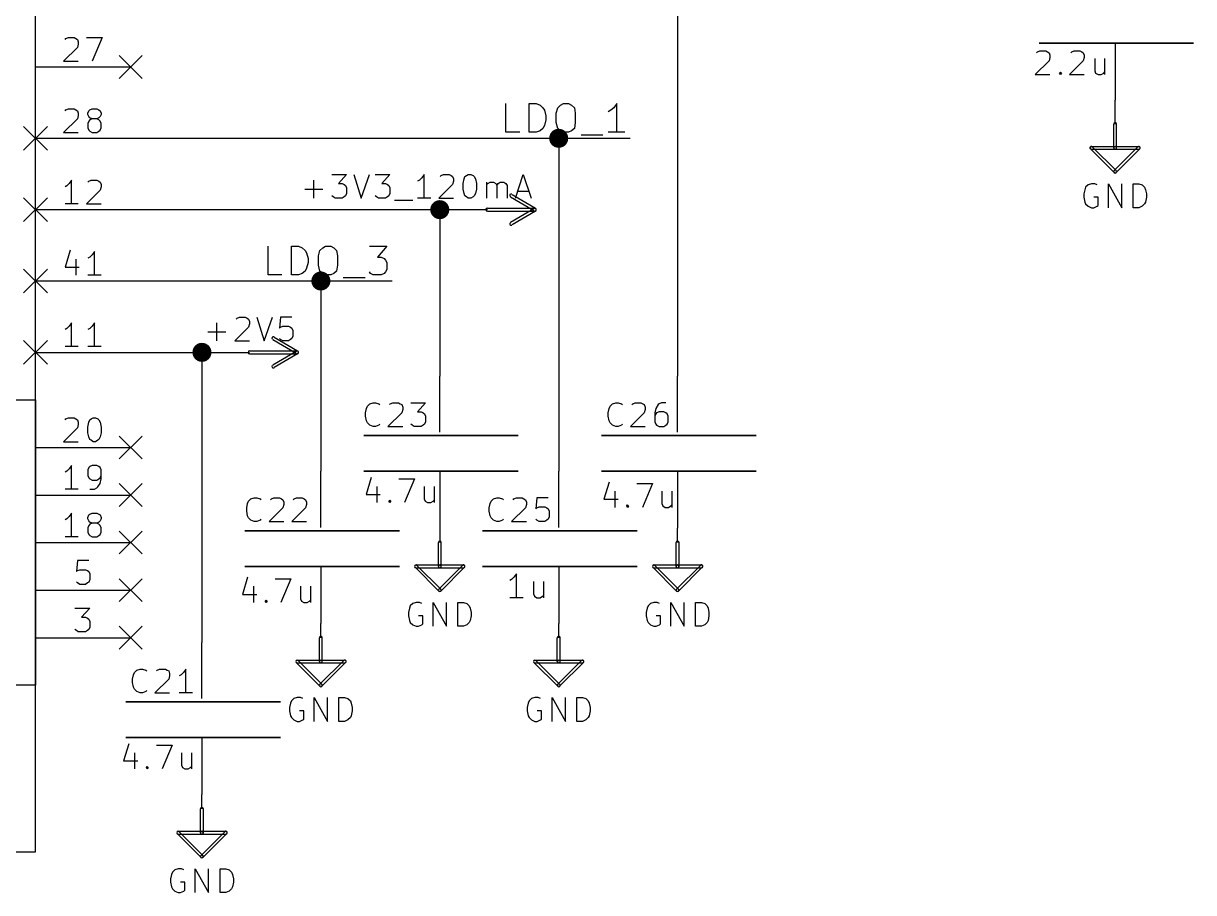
# Model space of a CAD drawing. Extents: x 12 to 829, y -582 to -12.
# Drawn here: x 191.6 to 254.1, y -535.1 to -488.7 of the extents above; entities that cross this region are included whole.
import ezdxf

# ---------------------------------------------------------------- set-up
doc = ezdxf.new("R2010")
doc.units = 0
doc.header["$MEASUREMENT"] = 0
doc.layers.add('BLACK', color=7, linetype='CONTINUOUS')

msp = doc.modelspace()

# ---------------------------------------------------------------- linework, layer by layer
at = {"layer": 'Black'}
for p, q in [((192.278, -532.892), (192.278, -410.972)), ((192.278, -508.762), (192.278, -478.282)), ((226.568, -487.172), (226.568, -507.492)), ((194.513, -489.941), (193.777, -490.677)), ((193.853, -489.509), (193.904, -489.458)), ((193.904, -489.458), (194.031, -489.407)), ((194.031, -489.407), (194.335, -489.407)), ((194.335, -489.407), (194.437, -489.458)), ((194.437, -489.458), (194.513, -489.509)), ((194.513, -489.509), (194.564, -489.636)), ((194.564, -489.763), (194.513, -489.941)), ((194.564, -489.636), (194.564, -489.763)), ((194.996, -489.407), (195.834, -489.407)), ((195.834, -489.407), (195.301, -490.677)), ((254.127, -489.712), (245.872, -489.712)), ((245.872, -489.712), (254.127, -489.712)), ((249.936, -489.763), (249.936, -492.76)), ((196.748, -490.372), (197.968, -491.592)), ((197.968, -490.372), (196.748, -491.592)), ((245.745, -490.22), (245.796, -490.169)), ((245.796, -490.169), (245.923, -490.118)), ((245.923, -490.118), (246.228, -490.118)), ((246.228, -490.118), (246.329, -490.169)), ((246.329, -490.169), (246.405, -490.22)), ((246.405, -490.22), (246.456, -490.347)), ((246.456, -490.474), (246.405, -490.652)), ((246.456, -490.347), (246.456, -490.474)), ((247.574, -490.22), (247.625, -490.169)), ((247.625, -490.169), (247.752, -490.118)), ((247.752, -490.118), (248.056, -490.118)), ((248.056, -490.118), (248.158, -490.169)), ((248.158, -490.169), (248.234, -490.22)), ((248.234, -490.22), (248.285, -490.347)), ((248.285, -490.474), (248.234, -490.652)), ((248.285, -490.347), (248.285, -490.474)), ((248.844, -490.525), (248.844, -491.185)), ((249.377, -490.525), (249.377, -491.388)), ((192.278, -490.982), (197.358, -490.982)), ((193.777, -490.677), (194.564, -490.677)), ((246.405, -490.652), (245.669, -491.388)), ((248.234, -490.652), (247.498, -491.388)), ((248.844, -491.185), (248.895, -491.312)), ((245.669, -491.388), (246.456, -491.388)), ((246.964, -491.312), (247.015, -491.261)), ((247.015, -491.388), (246.964, -491.312)), ((247.015, -491.261), (247.066, -491.312)), ((247.015, -491.261), (247.015, -491.388)), ((247.066, -491.312), (247.015, -491.388)), ((247.498, -491.388), (248.285, -491.388)), ((248.895, -491.312), (249.022, -491.388)), ((249.022, -491.388), (249.199, -491.388)), ((249.199, -491.388), (249.326, -491.312)), ((249.326, -491.312), (249.377, -491.261)), ((217.399, -494.462), (217.399, -492.938)), ((218.643, -494.462), (218.643, -492.938)), ((218.643, -492.938), (219.024, -492.938)), ((219.024, -492.938), (219.227, -493.014)), ((219.227, -493.014), (219.38, -493.166)), ((220.167, -493.166), (220.32, -493.014)), ((220.32, -493.014), (220.472, -492.938)), ((220.472, -492.938), (220.751, -492.938)), ((220.751, -492.938), (220.904, -493.014)), ((220.904, -493.014), (221.056, -493.166)), ((223.317, -492.938), (223.164, -493.166)), ((223.317, -494.462), (223.317, -492.938)), ((249.936, -494.03), (249.936, -492.76)), ((193.853, -493.319), (193.904, -493.268)), ((193.904, -493.268), (194.031, -493.217)), ((194.031, -493.217), (194.335, -493.217)), ((194.335, -493.217), (194.437, -493.268)), ((194.437, -493.268), (194.513, -493.319)), ((194.513, -493.319), (194.564, -493.446)), ((194.564, -493.573), (194.513, -493.751)), ((194.564, -493.446), (194.564, -493.573)), ((195.072, -493.446), (195.123, -493.319)), ((195.072, -493.522), (195.072, -493.446)), ((195.123, -493.624), (195.072, -493.522)), ((195.123, -493.319), (195.174, -493.268)), ((195.174, -493.7), (195.123, -493.624)), ((195.174, -493.268), (195.301, -493.217)), ((195.301, -493.751), (195.174, -493.7)), ((195.301, -493.217), (195.555, -493.217)), ((195.555, -493.217), (195.656, -493.268)), ((195.656, -493.7), (195.555, -493.751)), ((195.656, -493.268), (195.732, -493.319)), ((195.732, -493.624), (195.656, -493.7)), ((195.732, -493.319), (195.783, -493.446)), ((195.783, -493.522), (195.732, -493.624)), ((195.783, -493.446), (195.783, -493.522)), ((219.38, -493.166), (219.456, -493.293)), ((219.456, -493.293), (219.532, -493.598)), ((219.532, -493.598), (219.532, -493.801)), ((220.091, -493.446), (220.167, -493.166)), ((220.091, -493.954), (220.091, -493.446)), ((221.056, -493.166), (221.107, -493.446)), ((221.107, -493.446), (221.107, -493.954)), ((223.012, -493.293), (222.86, -493.37)), ((223.164, -493.166), (223.012, -493.293)), ((191.643, -495.427), (192.913, -494.157)), ((191.643, -494.157), (192.913, -495.427)), ((194.513, -493.751), (193.777, -494.487)), ((195.123, -493.878), (195.072, -494.005)), ((195.072, -494.005), (195.072, -494.233)), ((195.072, -494.233), (195.123, -494.36)), ((195.174, -493.801), (195.123, -493.878)), ((195.301, -493.751), (195.174, -493.801)), ((195.555, -493.751), (195.301, -493.751)), ((195.656, -493.801), (195.555, -493.751)), ((195.732, -493.878), (195.656, -493.801)), ((195.783, -494.005), (195.732, -493.878)), ((195.732, -494.36), (195.783, -494.233)), ((195.783, -494.233), (195.783, -494.005)), ((219.38, -494.259), (219.227, -494.386)), ((219.456, -494.106), (219.38, -494.259)), ((219.532, -493.801), (219.456, -494.106)), ((220.167, -494.259), (220.091, -493.954)), ((220.32, -494.386), (220.167, -494.259)), ((221.056, -494.259), (220.904, -494.386)), ((221.107, -493.954), (221.056, -494.259)), ((249.86, -495.3), (249.86, -494.03)), ((250.012, -495.3), (250.012, -494.03)), ((192.278, -494.792), (197.358, -494.792)), ((193.777, -494.487), (194.564, -494.487)), ((195.123, -494.36), (195.174, -494.411)), ((195.174, -494.411), (195.301, -494.487)), ((195.301, -494.487), (195.555, -494.487)), ((195.555, -494.487), (195.656, -494.411)), ((195.656, -494.411), (195.732, -494.36)), ((197.358, -494.792), (224.028, -494.792)), ((218.135, -494.462), (217.399, -494.462)), ((219.024, -494.462), (218.643, -494.462)), ((219.227, -494.386), (219.024, -494.462)), ((220.218, -494.792), (220.218, -512.572)), ((220.472, -494.462), (220.32, -494.386)), ((220.751, -494.462), (220.472, -494.462)), ((220.904, -494.386), (220.751, -494.462)), ((221.412, -494.614), (222.58, -494.614)), ((223.749, -494.462), (222.86, -494.462)), ((249.885, -496.621), (248.615, -495.351)), ((248.666, -495.224), (249.936, -495.224)), ((248.666, -495.376), (249.936, -495.376)), ((249.987, -496.519), (248.717, -495.249)), ((251.155, -495.249), (249.885, -496.519)), ((249.936, -495.224), (251.206, -495.224)), ((249.936, -495.376), (251.206, -495.376)), ((251.257, -495.351), (249.987, -496.621)), ((208.102, -496.722), (208.89, -496.722)), ((208.89, -496.722), (208.458, -497.205)), ((209.271, -496.722), (209.677, -497.992)), ((209.677, -497.992), (210.109, -496.722)), ((210.414, -496.722), (211.201, -496.722)), ((211.201, -496.722), (210.769, -497.205)), ((213.03, -496.722), (212.903, -496.9)), ((213.03, -497.992), (213.03, -496.722)), ((213.893, -496.824), (213.944, -496.773)), ((213.944, -496.773), (214.071, -496.722)), ((214.071, -496.722), (214.376, -496.722)), ((214.376, -496.722), (214.478, -496.773)), ((214.478, -496.773), (214.554, -496.824)), ((214.554, -496.824), (214.605, -496.951)), ((215.163, -496.951), (215.214, -496.824)), ((215.214, -496.824), (215.29, -496.773)), ((215.29, -496.773), (215.392, -496.722)), ((215.392, -496.722), (215.519, -496.722)), ((215.519, -496.722), (215.646, -496.773)), ((215.646, -496.773), (215.697, -496.824)), ((215.697, -496.824), (215.773, -496.951)), ((217.907, -497.992), (218.313, -496.722)), ((218.313, -496.722), (218.745, -497.992)), ((193.954, -497.332), (193.853, -497.383)), ((194.081, -497.205), (193.954, -497.332)), ((194.208, -497.027), (194.081, -497.205)), ((194.208, -498.297), (194.208, -497.027)), ((195.072, -497.129), (195.123, -497.078)), ((195.123, -497.078), (195.25, -497.027)), ((195.25, -497.027), (195.555, -497.027)), ((195.555, -497.027), (195.656, -497.078)), ((195.656, -497.078), (195.732, -497.129)), ((195.732, -497.129), (195.783, -497.256)), ((195.783, -497.383), (195.732, -497.561)), ((195.783, -497.256), (195.783, -497.383)), ((207.137, -497.992), (207.137, -497.027)), ((208.458, -497.205), (208.661, -497.205)), ((208.661, -497.205), (208.763, -497.256)), ((208.763, -497.256), (208.839, -497.307)), ((208.839, -497.307), (208.89, -497.434)), ((208.89, -497.434), (208.89, -497.738)), ((210.769, -497.205), (210.972, -497.205)), ((210.972, -497.205), (211.074, -497.256)), ((211.074, -497.256), (211.15, -497.307)), ((211.15, -497.307), (211.201, -497.434)), ((211.201, -497.434), (211.201, -497.738)), ((212.776, -497.027), (212.674, -497.078)), ((212.903, -496.9), (212.776, -497.027)), ((214.554, -497.256), (213.817, -497.992)), ((214.605, -497.078), (214.554, -497.256)), ((214.605, -496.951), (214.605, -497.078)), ((215.113, -497.205), (215.163, -496.951)), ((215.113, -497.51), (215.113, -497.205)), ((215.773, -496.951), (215.824, -497.205)), ((215.824, -497.205), (215.824, -497.51)), ((216.383, -497.992), (216.383, -497.129)), ((216.383, -497.256), (216.433, -497.205)), ((216.433, -497.205), (216.56, -497.129)), ((216.56, -497.129), (216.738, -497.129)), ((216.738, -497.129), (216.865, -497.205)), ((216.865, -497.205), (216.916, -497.307)), ((216.916, -497.307), (216.992, -497.205)), ((216.916, -497.307), (216.916, -497.992)), ((216.992, -497.205), (217.094, -497.129)), ((217.094, -497.129), (217.297, -497.129)), ((217.297, -497.129), (217.399, -497.205)), ((217.399, -497.205), (217.475, -497.307)), ((217.475, -497.307), (217.475, -497.992)), ((248.361, -497.408), (248.31, -497.535)), ((248.488, -497.281), (248.361, -497.408)), ((248.666, -497.23), (248.488, -497.281)), ((248.844, -497.23), (248.666, -497.23)), ((248.971, -497.281), (248.844, -497.23)), ((249.58, -498.5), (249.58, -497.23)), ((249.58, -497.23), (250.292, -498.5)), ((250.292, -498.5), (250.292, -497.23)), ((250.901, -498.5), (250.901, -497.23)), ((250.901, -497.23), (251.206, -497.23)), ((251.206, -497.23), (251.384, -497.281)), ((251.384, -497.281), (251.511, -497.408)), ((251.511, -497.408), (251.562, -497.535)), ((191.643, -499.237), (192.913, -497.967)), ((191.643, -497.967), (192.913, -499.237)), ((195.732, -497.561), (194.996, -498.297)), ((206.654, -497.51), (207.62, -497.51)), ((208.178, -497.916), (208.102, -497.865)), ((208.28, -497.992), (208.178, -497.916)), ((208.661, -497.992), (208.28, -497.992)), ((208.763, -497.916), (208.661, -497.992)), ((208.839, -497.865), (208.763, -497.916)), ((208.89, -497.738), (208.839, -497.865)), ((210.49, -497.916), (210.414, -497.865)), ((210.591, -497.992), (210.49, -497.916)), ((210.972, -497.992), (210.591, -497.992)), ((211.074, -497.916), (210.972, -497.992)), ((211.15, -497.865), (211.074, -497.916)), ((211.201, -497.738), (211.15, -497.865)), ((211.455, -498.094), (212.42, -498.094)), ((213.385, -497.992), (212.674, -497.992)), ((213.817, -497.992), (214.605, -497.992)), ((215.163, -497.738), (215.113, -497.51)), ((215.214, -497.865), (215.163, -497.738)), ((215.29, -497.916), (215.214, -497.865)), ((215.392, -497.992), (215.29, -497.916)), ((215.519, -497.992), (215.392, -497.992)), ((215.646, -497.916), (215.519, -497.992)), ((215.697, -497.865), (215.646, -497.916)), ((215.773, -497.738), (215.697, -497.865)), ((215.824, -497.51), (215.773, -497.738)), ((217.653, -497.916), (218.897, -498.653)), ((217.729, -497.789), (218.973, -498.526)), ((218.034, -497.611), (218.618, -497.611)), ((248.31, -497.535), (248.26, -497.764)), ((248.26, -497.764), (248.26, -497.942)), ((248.26, -497.942), (248.31, -498.196)), ((249.022, -497.942), (248.793, -497.942)), ((249.022, -498.373), (249.022, -497.942)), ((251.562, -497.535), (251.612, -497.764)), ((251.612, -497.942), (251.562, -498.196)), ((251.612, -497.764), (251.612, -497.942)), ((192.278, -498.602), (197.358, -498.602)), ((194.564, -498.297), (193.853, -498.297)), ((194.996, -498.297), (195.783, -498.297)), ((197.358, -498.602), (216.408, -498.602)), ((213.868, -498.602), (213.868, -507.492)), ((216.408, -498.526), (218.948, -498.526)), ((216.408, -498.678), (218.948, -498.678)), ((218.897, -498.551), (217.653, -499.288)), ((218.973, -498.678), (217.729, -499.415)), ((248.31, -498.196), (248.361, -498.297)), ((248.361, -498.297), (248.488, -498.424)), ((248.488, -498.424), (248.666, -498.5)), ((248.666, -498.5), (248.793, -498.5)), ((248.793, -498.5), (248.971, -498.424)), ((248.971, -498.424), (249.022, -498.373)), ((251.206, -498.5), (250.901, -498.5)), ((251.384, -498.424), (251.206, -498.5)), ((251.511, -498.297), (251.384, -498.424)), ((251.562, -498.196), (251.511, -498.297)), ((204.699, -502.082), (204.699, -500.558)), ((205.943, -502.082), (205.943, -500.558)), ((205.943, -500.558), (206.324, -500.558)), ((206.324, -500.558), (206.527, -500.634)), ((207.62, -500.634), (207.772, -500.558)), ((207.772, -500.558), (208.051, -500.558)), ((208.051, -500.558), (208.204, -500.634)), ((210.109, -500.558), (211.049, -500.558)), ((211.049, -500.558), (210.541, -501.142)), ((194.132, -500.761), (193.853, -501.675)), ((195.174, -501.142), (195.072, -501.193)), ((195.301, -501.015), (195.174, -501.142)), ((195.428, -500.837), (195.301, -501.015)), ((195.428, -502.107), (195.428, -500.837)), ((206.527, -500.634), (206.68, -500.786)), ((206.68, -500.786), (206.756, -500.913)), ((206.756, -500.913), (206.832, -501.218)), ((206.832, -501.218), (206.832, -501.421)), ((207.391, -501.066), (207.467, -500.786)), ((207.391, -501.574), (207.391, -501.066)), ((207.467, -500.786), (207.62, -500.634)), ((208.204, -500.634), (208.356, -500.786)), ((208.356, -500.786), (208.407, -501.066)), ((208.407, -501.066), (208.407, -501.574)), ((210.541, -501.142), (210.744, -501.142)), ((210.744, -501.142), (210.896, -501.218)), ((210.896, -501.218), (210.972, -501.294)), ((191.643, -503.047), (192.913, -501.777)), ((191.643, -501.777), (192.913, -503.047)), ((193.853, -501.675), (194.615, -501.675)), ((194.437, -501.244), (194.437, -502.107)), ((206.756, -501.726), (206.68, -501.879)), ((206.832, -501.421), (206.756, -501.726)), ((207.467, -501.879), (207.391, -501.574)), ((208.407, -501.574), (208.356, -501.879)), ((210.972, -501.294), (211.049, -501.421)), ((211.049, -501.802), (210.972, -501.929)), ((211.049, -501.421), (211.049, -501.802)), ((192.278, -502.412), (197.358, -502.412)), ((195.783, -502.107), (195.072, -502.107)), ((197.358, -502.412), (211.328, -502.412)), ((205.435, -502.082), (204.699, -502.082)), ((206.324, -502.082), (205.943, -502.082)), ((206.527, -502.006), (206.324, -502.082)), ((206.68, -501.879), (206.527, -502.006)), ((207.62, -502.006), (207.467, -501.879)), ((207.518, -502.412), (207.518, -512.572)), ((207.772, -502.082), (207.62, -502.006)), ((208.051, -502.082), (207.772, -502.082)), ((208.204, -502.006), (208.051, -502.082)), ((208.356, -501.879), (208.204, -502.006)), ((208.712, -502.234), (209.88, -502.234)), ((210.16, -502.006), (210.109, -501.929)), ((210.312, -502.082), (210.16, -502.006)), ((210.744, -502.082), (210.312, -502.082)), ((210.896, -502.006), (210.744, -502.082)), ((210.972, -501.929), (210.896, -502.006)), ((203.048, -504.393), (203.175, -504.342)), ((203.175, -504.342), (203.479, -504.342)), ((203.479, -504.342), (203.581, -504.393)), ((204.089, -504.342), (204.495, -505.612)), ((204.495, -505.612), (204.927, -504.342)), ((205.359, -504.342), (205.308, -504.927)), ((205.969, -504.342), (205.359, -504.342)), ((193.954, -504.952), (193.853, -505.003)), ((194.081, -504.825), (193.954, -504.952)), ((194.208, -504.647), (194.081, -504.825)), ((194.208, -505.917), (194.208, -504.647)), ((195.174, -504.952), (195.072, -505.003)), ((195.301, -504.825), (195.174, -504.952)), ((195.428, -504.647), (195.301, -504.825)), ((195.428, -505.917), (195.428, -504.647)), ((201.955, -505.612), (201.955, -504.647)), ((203.657, -504.876), (202.921, -505.612)), ((202.997, -504.444), (203.048, -504.393)), ((203.581, -504.393), (203.657, -504.444)), ((203.657, -504.444), (203.708, -504.571)), ((203.708, -504.698), (203.657, -504.876)), ((203.708, -504.571), (203.708, -504.698)), ((205.308, -504.927), (205.359, -504.876)), ((205.359, -504.876), (205.486, -504.825)), ((205.486, -504.825), (205.791, -504.825)), ((205.791, -504.825), (205.892, -504.876)), ((205.892, -504.876), (205.969, -504.927)), ((205.969, -504.927), (206.019, -505.054)), ((191.643, -506.857), (192.913, -505.587)), ((191.643, -505.587), (192.913, -506.857)), ((201.473, -505.13), (202.438, -505.13)), ((204.953, -505.536), (206.197, -506.273)), ((205.029, -505.409), (206.273, -506.146)), ((205.359, -505.536), (205.308, -505.485)), ((205.486, -505.612), (205.359, -505.536)), ((205.892, -505.536), (205.791, -505.612)), ((205.969, -505.485), (205.892, -505.536)), ((206.019, -505.358), (205.969, -505.485)), ((206.019, -505.054), (206.019, -505.358)), ((194.564, -505.917), (193.853, -505.917)), ((195.783, -505.917), (195.072, -505.917)), ((202.921, -505.612), (203.708, -505.612)), ((203.708, -506.146), (206.248, -506.146)), ((206.197, -506.171), (204.953, -506.908)), ((205.791, -505.612), (205.486, -505.612)), ((192.278, -506.222), (197.358, -506.222)), ((197.358, -506.222), (203.708, -506.222)), ((201.168, -506.222), (201.168, -521.716)), ((203.708, -506.298), (206.248, -506.298)), ((206.273, -506.298), (205.029, -507.035)), ((213.868, -510.489), (213.868, -507.492)), ((226.568, -510.489), (226.568, -507.492)), ((175.768, -508.762), (192.278, -508.762)), ((175.768, -508.762), (192.278, -508.762)), ((192.278, -508.762), (192.278, -524.002)), ((209.906, -509.448), (209.956, -509.219)), ((209.956, -509.219), (210.007, -509.092)), ((210.007, -509.092), (210.134, -508.965)), ((210.134, -508.965), (210.312, -508.914)), ((210.312, -508.914), (210.439, -508.914)), ((210.439, -508.914), (210.617, -508.965)), ((210.617, -508.965), (210.668, -509.016)), ((211.176, -509.016), (211.226, -508.965)), ((211.226, -508.965), (211.353, -508.914)), ((211.353, -508.914), (211.658, -508.914)), ((211.658, -508.914), (211.76, -508.965)), ((211.76, -508.965), (211.836, -509.016)), ((211.836, -509.016), (211.887, -509.143)), ((211.887, -509.27), (211.836, -509.448)), ((211.887, -509.143), (211.887, -509.27)), ((212.319, -508.914), (213.106, -508.914)), ((213.106, -508.914), (212.674, -509.397)), ((222.86, -509.448), (222.91, -509.219)), ((222.91, -509.219), (222.961, -509.092)), ((222.961, -509.092), (223.088, -508.965)), ((223.088, -508.965), (223.266, -508.914)), ((223.266, -508.914), (223.393, -508.914)), ((223.393, -508.914), (223.571, -508.965)), ((223.571, -508.965), (223.622, -509.016)), ((224.13, -509.016), (224.18, -508.965)), ((224.18, -508.965), (224.307, -508.914)), ((224.307, -508.914), (224.612, -508.914)), ((224.612, -508.914), (224.714, -508.965)), ((224.714, -508.965), (224.79, -509.016)), ((224.79, -509.016), (224.841, -509.143)), ((224.841, -509.27), (224.79, -509.448)), ((224.841, -509.143), (224.841, -509.27)), ((225.4, -509.219), (225.349, -509.448)), ((225.527, -509.016), (225.4, -509.219)), ((225.577, -508.965), (225.527, -509.016)), ((225.704, -508.914), (225.577, -508.965)), ((225.933, -508.914), (225.704, -508.914)), ((193.853, -509.829), (193.904, -509.778)), ((193.904, -509.778), (194.031, -509.727)), ((194.031, -509.727), (194.335, -509.727)), ((194.335, -509.727), (194.437, -509.778)), ((194.437, -509.778), (194.513, -509.829)), ((194.513, -509.829), (194.564, -509.956)), ((194.564, -509.956), (194.564, -510.083)), ((195.072, -510.21), (195.123, -509.956)), ((195.123, -509.956), (195.174, -509.829)), ((195.174, -509.829), (195.25, -509.778)), ((195.25, -509.778), (195.351, -509.727)), ((195.351, -509.727), (195.478, -509.727)), ((195.478, -509.727), (195.605, -509.778)), ((195.605, -509.778), (195.656, -509.829)), ((195.656, -509.829), (195.732, -509.956)), ((195.732, -509.956), (195.783, -510.21)), ((209.906, -509.626), (209.906, -509.448)), ((209.956, -509.88), (209.906, -509.626)), ((210.007, -509.981), (209.956, -509.88)), ((211.836, -509.448), (211.099, -510.184)), ((212.674, -509.397), (212.877, -509.397)), ((212.877, -509.397), (212.979, -509.448)), ((212.979, -509.448), (213.055, -509.499)), ((213.055, -509.499), (213.106, -509.626)), ((213.106, -509.93), (213.055, -510.057)), ((213.106, -509.626), (213.106, -509.93)), ((222.86, -509.626), (222.86, -509.448)), ((222.91, -509.88), (222.86, -509.626)), ((222.961, -509.981), (222.91, -509.88)), ((224.79, -509.448), (224.053, -510.184)), ((225.349, -509.448), (225.349, -509.93)), ((225.4, -509.499), (225.349, -509.626)), ((225.349, -509.93), (225.4, -510.057)), ((225.45, -509.448), (225.4, -509.499)), ((225.577, -509.397), (225.45, -509.448)), ((225.831, -509.397), (225.577, -509.397)), ((225.933, -509.448), (225.831, -509.397)), ((226.009, -509.499), (225.933, -509.448)), ((226.06, -509.626), (226.009, -509.499)), ((226.009, -510.057), (226.06, -509.93)), ((226.06, -509.93), (226.06, -509.626)), ((194.513, -510.261), (193.777, -510.997)), ((194.564, -510.083), (194.513, -510.261)), ((195.072, -510.515), (195.072, -510.21)), ((195.123, -510.743), (195.072, -510.515)), ((195.783, -510.515), (195.732, -510.743)), ((195.783, -510.21), (195.783, -510.515)), ((210.134, -510.108), (210.007, -509.981)), ((210.312, -510.184), (210.134, -510.108)), ((210.439, -510.184), (210.312, -510.184)), ((210.617, -510.108), (210.439, -510.184)), ((210.668, -510.057), (210.617, -510.108)), ((211.099, -510.184), (211.887, -510.184)), ((212.395, -510.108), (212.319, -510.057)), ((212.496, -510.184), (212.395, -510.108)), ((212.877, -510.184), (212.496, -510.184)), ((212.979, -510.108), (212.877, -510.184)), ((213.055, -510.057), (212.979, -510.108)), ((223.088, -510.108), (222.961, -509.981)), ((223.266, -510.184), (223.088, -510.108)), ((223.393, -510.184), (223.266, -510.184)), ((223.571, -510.108), (223.393, -510.184)), ((223.622, -510.057), (223.571, -510.108)), ((224.053, -510.184), (224.841, -510.184)), ((225.4, -510.057), (225.45, -510.108)), ((225.45, -510.108), (225.577, -510.184)), ((225.577, -510.184), (225.831, -510.184)), ((225.831, -510.184), (225.933, -510.108)), ((225.933, -510.108), (226.009, -510.057)), ((193.777, -510.997), (194.564, -510.997)), ((195.174, -510.87), (195.123, -510.743)), ((195.25, -510.921), (195.174, -510.87)), ((195.351, -510.997), (195.25, -510.921)), ((195.478, -510.997), (195.351, -510.997)), ((195.605, -510.921), (195.478, -510.997)), ((195.656, -510.87), (195.605, -510.921)), ((195.732, -510.743), (195.656, -510.87)), ((196.748, -510.692), (197.968, -511.912)), ((197.968, -510.692), (196.748, -511.912)), ((209.804, -510.667), (218.059, -510.667)), ((218.059, -510.667), (209.804, -510.667)), ((222.504, -510.667), (230.759, -510.667)), ((230.759, -510.667), (222.504, -510.667)), ((192.278, -511.302), (197.358, -511.302)), ((194.081, -512.445), (193.954, -512.572)), ((194.208, -512.267), (194.081, -512.445)), ((194.208, -513.537), (194.208, -512.267)), ((195.123, -512.369), (195.072, -512.496)), ((195.174, -512.318), (195.123, -512.369)), ((195.301, -512.267), (195.174, -512.318)), ((195.555, -512.267), (195.301, -512.267)), ((195.656, -512.318), (195.555, -512.267)), ((195.732, -512.369), (195.656, -512.318)), ((195.783, -512.496), (195.732, -512.369)), ((193.954, -512.572), (193.853, -512.623)), ((195.072, -512.496), (195.072, -512.801)), ((195.072, -512.801), (195.123, -512.928)), ((195.123, -512.928), (195.174, -512.978)), ((195.174, -512.978), (195.301, -513.055)), ((195.301, -513.055), (195.555, -513.055)), ((195.555, -513.055), (195.656, -512.978)), ((195.656, -512.978), (195.732, -512.928)), ((195.732, -512.928), (195.783, -512.801)), ((195.732, -513.232), (195.783, -512.978)), ((195.783, -512.978), (195.783, -512.496)), ((207.518, -515.569), (207.518, -512.572)), ((218.059, -512.572), (209.804, -512.572)), ((209.804, -512.572), (218.059, -512.572)), ((210.21, -512.902), (209.931, -513.817)), ((211.684, -512.978), (212.522, -512.978)), ((212.522, -512.978), (211.988, -514.248)), ((213.868, -512.623), (213.868, -515.62)), ((220.218, -515.569), (220.218, -512.572)), ((230.759, -512.572), (222.504, -512.572)), ((222.504, -512.572), (230.759, -512.572)), ((226.568, -512.623), (226.568, -515.62)), ((194.564, -513.537), (193.853, -513.537)), ((195.174, -513.537), (195.428, -513.537)), ((195.428, -513.537), (195.555, -513.461)), ((195.555, -513.461), (195.605, -513.41)), ((195.605, -513.41), (195.732, -513.232)), ((196.748, -513.232), (197.968, -514.452)), ((197.968, -513.232), (196.748, -514.452)), ((210.515, -513.385), (210.515, -514.248)), ((213.03, -513.385), (213.03, -514.045)), ((213.563, -513.385), (213.563, -514.248)), ((222.91, -513.156), (222.631, -514.071)), ((223.215, -513.639), (223.215, -514.502)), ((224.384, -513.232), (225.222, -513.232)), ((225.222, -513.232), (224.688, -514.502)), ((225.73, -513.639), (225.73, -514.299)), ((226.263, -513.639), (226.263, -514.502)), ((192.278, -513.842), (197.358, -513.842)), ((203.556, -514.528), (203.606, -514.299)), ((203.606, -514.299), (203.657, -514.172)), ((203.657, -514.172), (203.784, -514.045)), ((203.784, -514.045), (203.962, -513.994)), ((203.962, -513.994), (204.089, -513.994)), ((204.089, -513.994), (204.267, -514.045)), ((204.267, -514.045), (204.318, -514.096)), ((204.826, -514.096), (204.876, -514.045)), ((204.876, -514.045), (205.003, -513.994)), ((205.003, -513.994), (205.308, -513.994)), ((205.308, -513.994), (205.41, -514.045)), ((205.41, -514.045), (205.486, -514.096)), ((205.486, -514.096), (205.537, -514.223)), ((205.537, -514.223), (205.537, -514.35)), ((206.045, -514.096), (206.096, -514.045)), ((206.096, -514.045), (206.223, -513.994)), ((206.223, -513.994), (206.527, -513.994)), ((206.527, -513.994), (206.629, -514.045)), ((206.629, -514.045), (206.705, -514.096)), ((206.705, -514.096), (206.756, -514.223)), ((206.756, -514.223), (206.756, -514.35)), ((209.931, -513.817), (210.693, -513.817)), ((211.15, -514.172), (211.201, -514.121)), ((211.201, -514.248), (211.15, -514.172)), ((211.201, -514.121), (211.252, -514.172)), ((211.201, -514.121), (211.201, -514.248)), ((211.252, -514.172), (211.201, -514.248)), ((213.03, -514.045), (213.081, -514.172)), ((213.081, -514.172), (213.208, -514.248)), ((213.208, -514.248), (213.385, -514.248)), ((213.385, -514.248), (213.512, -514.172)), ((213.512, -514.172), (213.563, -514.121)), ((216.51, -514.528), (216.56, -514.299)), ((216.56, -514.299), (216.611, -514.172)), ((216.611, -514.172), (216.738, -514.045)), ((216.738, -514.045), (216.916, -513.994)), ((216.916, -513.994), (217.043, -513.994)), ((217.043, -513.994), (217.221, -514.045)), ((217.221, -514.045), (217.272, -514.096)), ((217.78, -514.096), (217.83, -514.045)), ((217.83, -514.045), (217.957, -513.994)), ((217.957, -513.994), (218.262, -513.994)), ((218.262, -513.994), (218.364, -514.045)), ((218.364, -514.045), (218.44, -514.096)), ((218.44, -514.096), (218.491, -514.223)), ((218.491, -514.223), (218.491, -514.35)), ((219.05, -513.994), (218.999, -514.579)), ((219.659, -513.994), (219.05, -513.994)), ((222.631, -514.071), (223.393, -514.071)), ((225.73, -514.299), (225.781, -514.426)), ((194.208, -514.807), (194.081, -514.985)), ((194.208, -516.077), (194.208, -514.807)), ((195.072, -515.036), (195.123, -514.909)), ((195.123, -514.909), (195.174, -514.858)), ((195.174, -514.858), (195.301, -514.807)), ((195.301, -514.807), (195.555, -514.807)), ((195.555, -514.807), (195.656, -514.858)), ((195.656, -514.858), (195.732, -514.909)), ((195.732, -514.909), (195.783, -515.036)), ((203.556, -514.706), (203.556, -514.528)), ((203.606, -514.96), (203.556, -514.706)), ((203.657, -515.061), (203.606, -514.96)), ((205.486, -514.528), (204.749, -515.264)), ((205.537, -514.35), (205.486, -514.528)), ((206.705, -514.528), (205.969, -515.264)), ((206.756, -514.35), (206.705, -514.528)), ((216.51, -514.706), (216.51, -514.528)), ((216.56, -514.96), (216.51, -514.706)), ((216.611, -515.061), (216.56, -514.96)), ((218.44, -514.528), (217.703, -515.264)), ((218.491, -514.35), (218.44, -514.528)), ((218.999, -514.579), (219.05, -514.528)), ((219.05, -514.528), (219.177, -514.477)), ((219.177, -514.477), (219.481, -514.477)), ((219.481, -514.477), (219.583, -514.528)), ((219.583, -514.528), (219.659, -514.579)), ((219.659, -514.579), (219.71, -514.706)), ((219.71, -514.706), (219.71, -515.01)), ((223.85, -514.426), (223.901, -514.375)), ((223.901, -514.502), (223.85, -514.426)), ((223.901, -514.375), (223.952, -514.426)), ((223.901, -514.375), (223.901, -514.502)), ((223.952, -514.426), (223.901, -514.502)), ((225.781, -514.426), (225.908, -514.502)), ((225.908, -514.502), (226.085, -514.502)), ((226.085, -514.502), (226.212, -514.426)), ((226.212, -514.426), (226.263, -514.375)), ((193.954, -515.112), (193.853, -515.163)), ((194.081, -514.985), (193.954, -515.112)), ((195.072, -515.112), (195.072, -515.036)), ((195.123, -515.214), (195.072, -515.112)), ((195.123, -515.468), (195.072, -515.595)), ((195.072, -515.595), (195.072, -515.823)), ((195.174, -515.29), (195.123, -515.214)), ((195.174, -515.391), (195.123, -515.468)), ((195.301, -515.341), (195.174, -515.29)), ((195.301, -515.341), (195.174, -515.391)), ((195.555, -515.341), (195.301, -515.341)), ((195.656, -515.29), (195.555, -515.341)), ((195.656, -515.391), (195.555, -515.341)), ((195.732, -515.214), (195.656, -515.29)), ((195.732, -515.468), (195.656, -515.391)), ((195.783, -515.112), (195.732, -515.214)), ((195.783, -515.595), (195.732, -515.468)), ((195.783, -515.036), (195.783, -515.112)), ((195.783, -515.823), (195.783, -515.595)), ((203.784, -515.188), (203.657, -515.061)), ((203.962, -515.264), (203.784, -515.188)), ((204.089, -515.264), (203.962, -515.264)), ((204.267, -515.188), (204.089, -515.264)), ((204.318, -515.137), (204.267, -515.188)), ((204.749, -515.264), (205.537, -515.264)), ((205.969, -515.264), (206.756, -515.264)), ((216.738, -515.188), (216.611, -515.061)), ((216.916, -515.264), (216.738, -515.188)), ((217.043, -515.264), (216.916, -515.264)), ((217.221, -515.188), (217.043, -515.264)), ((217.272, -515.137), (217.221, -515.188)), ((217.703, -515.264), (218.491, -515.264)), ((219.05, -515.188), (218.999, -515.137)), ((219.177, -515.264), (219.05, -515.188)), ((219.481, -515.264), (219.177, -515.264)), ((219.583, -515.188), (219.481, -515.264)), ((219.659, -515.137), (219.583, -515.188)), ((219.71, -515.01), (219.659, -515.137)), ((194.564, -516.077), (193.853, -516.077)), ((195.072, -515.823), (195.123, -515.95)), ((195.123, -515.95), (195.174, -516.001)), ((195.174, -516.001), (195.301, -516.077)), ((195.301, -516.077), (195.555, -516.077)), ((195.555, -516.077), (195.656, -516.001)), ((195.656, -516.001), (195.732, -515.95)), ((195.732, -515.95), (195.783, -515.823)), ((196.748, -515.772), (197.968, -516.992)), ((197.968, -515.772), (196.748, -516.992)), ((203.454, -515.747), (211.709, -515.747)), ((211.709, -515.747), (203.454, -515.747)), ((213.868, -515.62), (213.868, -516.382)), ((216.154, -515.747), (224.409, -515.747)), ((224.409, -515.747), (216.154, -515.747)), ((226.568, -516.382), (226.568, -515.62)), ((192.278, -516.382), (197.358, -516.382)), ((213.792, -517.652), (213.792, -516.382)), ((213.944, -517.652), (213.944, -516.382)), ((226.492, -517.652), (226.492, -516.382)), ((226.644, -517.652), (226.644, -516.382)), ((194.513, -517.347), (194.462, -517.931)), ((195.123, -517.347), (194.513, -517.347)), ((194.462, -517.931), (194.513, -517.881)), ((194.513, -517.881), (194.64, -517.83)), ((194.64, -517.83), (194.945, -517.83)), ((194.945, -517.83), (195.047, -517.881)), ((195.047, -517.881), (195.123, -517.931)), ((195.123, -517.931), (195.174, -518.058)), ((195.174, -518.058), (195.174, -518.363)), ((211.709, -517.652), (203.454, -517.652)), ((203.454, -517.652), (211.709, -517.652)), ((207.518, -517.703), (207.518, -520.7)), ((212.547, -517.703), (213.817, -518.973)), ((212.598, -517.576), (213.868, -517.576)), ((212.598, -517.728), (213.868, -517.728)), ((212.649, -517.601), (213.919, -518.871)), ((213.817, -518.871), (215.087, -517.601)), ((213.868, -517.576), (215.138, -517.576)), ((213.868, -517.728), (215.138, -517.728)), ((213.919, -518.973), (215.189, -517.703)), ((224.409, -517.652), (216.154, -517.652)), ((216.154, -517.652), (224.409, -517.652)), ((217.957, -518.058), (217.83, -518.236)), ((217.957, -519.328), (217.957, -518.058)), ((220.218, -517.703), (220.218, -520.7)), ((225.247, -517.703), (226.517, -518.973)), ((225.298, -517.576), (226.568, -517.576)), ((225.298, -517.728), (226.568, -517.728)), ((225.349, -517.601), (226.619, -518.871)), ((226.517, -518.871), (227.787, -517.601)), ((226.568, -517.576), (227.838, -517.576)), ((226.568, -517.728), (227.838, -517.728)), ((226.619, -518.973), (227.889, -517.703)), ((194.513, -518.541), (194.462, -518.49)), ((194.64, -518.617), (194.513, -518.541)), ((194.945, -518.617), (194.64, -518.617)), ((195.047, -518.541), (194.945, -518.617)), ((195.123, -518.49), (195.047, -518.541)), ((195.174, -518.363), (195.123, -518.49)), ((196.748, -518.312), (197.968, -519.532)), ((197.968, -518.312), (196.748, -519.532)), ((203.606, -518.236), (203.327, -519.151)), ((203.911, -518.719), (203.911, -519.582)), ((205.08, -518.312), (205.918, -518.312)), ((205.918, -518.312), (205.384, -519.582)), ((206.426, -518.719), (206.426, -519.379)), ((206.959, -518.719), (206.959, -519.582)), ((217.703, -518.363), (217.602, -518.414)), ((217.83, -518.236), (217.703, -518.363)), ((218.872, -518.465), (218.872, -519.125)), ((219.405, -518.465), (219.405, -519.328)), ((192.278, -518.922), (197.358, -518.922)), ((203.327, -519.151), (204.089, -519.151)), ((218.313, -519.328), (217.602, -519.328)), ((218.872, -519.125), (218.923, -519.252)), ((218.923, -519.252), (219.05, -519.328)), ((219.05, -519.328), (219.227, -519.328)), ((219.227, -519.328), (219.354, -519.252)), ((219.354, -519.252), (219.405, -519.201)), ((194.386, -519.887), (195.174, -519.887)), ((195.174, -519.887), (194.742, -520.37)), ((204.546, -519.506), (204.597, -519.455)), ((204.597, -519.582), (204.546, -519.506)), ((204.597, -519.455), (204.648, -519.506)), ((204.597, -519.455), (204.597, -519.582)), ((204.648, -519.506), (204.597, -519.582)), ((206.426, -519.379), (206.477, -519.506)), ((206.477, -519.506), (206.604, -519.582)), ((206.604, -519.582), (206.781, -519.582)), ((206.781, -519.582), (206.908, -519.506)), ((206.908, -519.506), (206.959, -519.455)), ((212.242, -519.887), (212.192, -520.116)), ((212.293, -519.76), (212.242, -519.887)), ((212.42, -519.633), (212.293, -519.76)), ((212.598, -519.582), (212.42, -519.633)), ((212.776, -519.582), (212.598, -519.582)), ((212.903, -519.633), (212.776, -519.582)), ((213.512, -520.852), (213.512, -519.582)), ((213.512, -519.582), (214.224, -520.852)), ((214.224, -520.852), (214.224, -519.582)), ((214.833, -520.852), (214.833, -519.582)), ((214.833, -519.582), (215.138, -519.582)), ((215.138, -519.582), (215.316, -519.633)), ((215.316, -519.633), (215.443, -519.76)), ((215.443, -519.76), (215.494, -519.887)), ((215.494, -519.887), (215.544, -520.116)), ((224.942, -519.887), (224.892, -520.116)), ((224.993, -519.76), (224.942, -519.887)), ((225.12, -519.633), (224.993, -519.76)), ((225.298, -519.582), (225.12, -519.633)), ((225.476, -519.582), (225.298, -519.582)), ((225.603, -519.633), (225.476, -519.582)), ((226.212, -520.852), (226.212, -519.582)), ((226.212, -519.582), (226.924, -520.852)), ((226.924, -520.852), (226.924, -519.582)), ((227.533, -520.852), (227.533, -519.582)), ((227.533, -519.582), (227.838, -519.582)), ((227.838, -519.582), (228.016, -519.633)), ((228.016, -519.633), (228.143, -519.76)), ((228.143, -519.76), (228.194, -519.887)), ((228.194, -519.887), (228.244, -520.116)), ((194.742, -520.37), (194.945, -520.37)), ((194.945, -520.37), (195.047, -520.421)), ((195.047, -520.421), (195.123, -520.471)), ((195.123, -520.471), (195.174, -520.598)), ((212.192, -520.116), (212.192, -520.294)), ((212.192, -520.294), (212.242, -520.548)), ((212.242, -520.548), (212.293, -520.649)), ((212.954, -520.294), (212.725, -520.294)), ((212.954, -520.725), (212.954, -520.294)), ((215.494, -520.548), (215.443, -520.649)), ((215.544, -520.294), (215.494, -520.548)), ((215.544, -520.116), (215.544, -520.294)), ((224.892, -520.116), (224.892, -520.294)), ((224.892, -520.294), (224.942, -520.548)), ((224.942, -520.548), (224.993, -520.649)), ((225.654, -520.294), (225.425, -520.294)), ((225.654, -520.725), (225.654, -520.294)), ((228.194, -520.548), (228.143, -520.649)), ((228.244, -520.294), (228.194, -520.548)), ((228.244, -520.116), (228.244, -520.294)), ((194.462, -521.081), (194.386, -521.03)), ((194.564, -521.157), (194.462, -521.081)), ((194.945, -521.157), (194.564, -521.157)), ((195.047, -521.081), (194.945, -521.157)), ((195.123, -521.03), (195.047, -521.081)), ((195.174, -520.903), (195.123, -521.03)), ((195.174, -520.598), (195.174, -520.903)), ((196.748, -520.852), (197.968, -522.072)), ((197.968, -520.852), (196.748, -522.072)), ((207.518, -521.462), (207.518, -520.7)), ((212.293, -520.649), (212.42, -520.776)), ((212.42, -520.776), (212.598, -520.852)), ((212.598, -520.852), (212.725, -520.852)), ((212.725, -520.852), (212.903, -520.776)), ((212.903, -520.776), (212.954, -520.725)), ((215.138, -520.852), (214.833, -520.852)), ((215.316, -520.776), (215.138, -520.852)), ((215.443, -520.649), (215.316, -520.776)), ((220.218, -521.462), (220.218, -520.7)), ((224.993, -520.649), (225.12, -520.776)), ((225.12, -520.776), (225.298, -520.852)), ((225.298, -520.852), (225.425, -520.852)), ((225.425, -520.852), (225.603, -520.776)), ((225.603, -520.776), (225.654, -520.725)), ((227.838, -520.852), (227.533, -520.852)), ((228.016, -520.776), (227.838, -520.852)), ((228.143, -520.649), (228.016, -520.776)), ((192.278, -521.462), (197.358, -521.462)), ((201.168, -524.713), (201.168, -521.716)), ((207.442, -522.732), (207.442, -521.462)), ((207.594, -522.732), (207.594, -521.462)), ((220.142, -522.732), (220.142, -521.462)), ((220.294, -522.732), (220.294, -521.462)), ((206.197, -522.783), (207.467, -524.053)), ((206.248, -522.656), (207.518, -522.656)), ((206.248, -522.808), (207.518, -522.808)), ((206.299, -522.681), (207.569, -523.951)), ((207.467, -523.951), (208.737, -522.681)), ((207.518, -522.656), (208.788, -522.656)), ((207.518, -522.808), (208.788, -522.808)), ((207.569, -524.053), (208.839, -522.783)), ((218.897, -522.783), (220.167, -524.053)), ((218.948, -522.656), (220.218, -522.656)), ((218.948, -522.808), (220.218, -522.808)), ((218.999, -522.681), (220.269, -523.951)), ((220.167, -523.951), (221.437, -522.681)), ((220.218, -522.656), (221.488, -522.656)), ((220.218, -522.808), (221.488, -522.808)), ((220.269, -524.053), (221.539, -522.783)), ((197.46, -523.672), (197.51, -523.443)), ((197.46, -523.85), (197.46, -523.672)), ((197.51, -523.443), (197.561, -523.316)), ((197.561, -523.316), (197.688, -523.189)), ((197.688, -523.189), (197.866, -523.138)), ((197.866, -523.138), (197.993, -523.138)), ((197.993, -523.138), (198.171, -523.189)), ((198.171, -523.189), (198.222, -523.24)), ((199.39, -523.672), (198.653, -524.408)), ((198.73, -523.24), (198.78, -523.189)), ((198.78, -523.189), (198.907, -523.138)), ((198.907, -523.138), (199.212, -523.138)), ((199.212, -523.138), (199.314, -523.189)), ((199.314, -523.189), (199.39, -523.24)), ((199.39, -523.24), (199.441, -523.367)), ((199.441, -523.494), (199.39, -523.672)), ((199.441, -523.367), (199.441, -523.494)), ((200.05, -523.443), (199.949, -523.494)), ((200.177, -523.316), (200.05, -523.443)), ((200.304, -523.138), (200.177, -523.316)), ((200.304, -524.408), (200.304, -523.138)), ((192.278, -524.002), (175.768, -524.002)), ((197.51, -524.104), (197.46, -523.85)), ((197.561, -524.205), (197.51, -524.104)), ((197.688, -524.332), (197.561, -524.205)), ((197.866, -524.408), (197.688, -524.332)), ((198.171, -524.332), (197.993, -524.408)), ((198.222, -524.281), (198.171, -524.332)), ((197.104, -524.891), (205.359, -524.891)), ((205.359, -524.891), (197.104, -524.891)), ((197.993, -524.408), (197.866, -524.408)), ((198.653, -524.408), (199.441, -524.408)), ((200.66, -524.408), (199.949, -524.408)), ((205.892, -524.967), (205.842, -525.196)), ((205.943, -524.84), (205.892, -524.967)), ((206.07, -524.713), (205.943, -524.84)), ((206.248, -524.662), (206.07, -524.713)), ((206.426, -524.662), (206.248, -524.662)), ((206.553, -524.713), (206.426, -524.662)), ((207.162, -525.932), (207.162, -524.662)), ((207.162, -524.662), (207.874, -525.932)), ((207.874, -525.932), (207.874, -524.662)), ((208.483, -525.932), (208.483, -524.662)), ((208.483, -524.662), (208.788, -524.662)), ((208.788, -524.662), (208.966, -524.713)), ((208.966, -524.713), (209.093, -524.84)), ((209.093, -524.84), (209.144, -524.967)), ((209.144, -524.967), (209.194, -525.196)), ((218.592, -524.967), (218.542, -525.196)), ((218.643, -524.84), (218.592, -524.967)), ((218.77, -524.713), (218.643, -524.84)), ((218.948, -524.662), (218.77, -524.713)), ((219.126, -524.662), (218.948, -524.662)), ((219.253, -524.713), (219.126, -524.662)), ((219.862, -525.932), (219.862, -524.662)), ((219.862, -524.662), (220.574, -525.932)), ((220.574, -525.932), (220.574, -524.662)), ((221.183, -525.932), (221.183, -524.662)), ((221.183, -524.662), (221.488, -524.662)), ((221.488, -524.662), (221.666, -524.713)), ((221.666, -524.713), (221.793, -524.84)), ((221.793, -524.84), (221.844, -524.967)), ((221.844, -524.967), (221.894, -525.196)), ((205.842, -525.196), (205.842, -525.374)), ((205.842, -525.374), (205.892, -525.628)), ((206.604, -525.374), (206.375, -525.374)), ((206.604, -525.805), (206.604, -525.374)), ((209.194, -525.374), (209.144, -525.628)), ((209.194, -525.196), (209.194, -525.374)), ((218.542, -525.196), (218.542, -525.374)), ((218.542, -525.374), (218.592, -525.628)), ((219.304, -525.374), (219.075, -525.374)), ((219.304, -525.805), (219.304, -525.374)), ((221.894, -525.374), (221.844, -525.628)), ((221.894, -525.196), (221.894, -525.374)), ((205.892, -525.628), (205.943, -525.729)), ((205.943, -525.729), (206.07, -525.856)), ((206.07, -525.856), (206.248, -525.932)), ((206.248, -525.932), (206.375, -525.932)), ((206.375, -525.932), (206.553, -525.856)), ((206.553, -525.856), (206.604, -525.805)), ((208.788, -525.932), (208.483, -525.932)), ((208.966, -525.856), (208.788, -525.932)), ((209.093, -525.729), (208.966, -525.856)), ((209.144, -525.628), (209.093, -525.729)), ((218.592, -525.628), (218.643, -525.729)), ((218.643, -525.729), (218.77, -525.856)), ((218.77, -525.856), (218.948, -525.932)), ((218.948, -525.932), (219.075, -525.932)), ((219.075, -525.932), (219.253, -525.856)), ((219.253, -525.856), (219.304, -525.805)), ((221.488, -525.932), (221.183, -525.932)), ((221.666, -525.856), (221.488, -525.932)), ((221.793, -525.729), (221.666, -525.856)), ((221.844, -525.628), (221.793, -525.729)), ((205.359, -526.796), (197.104, -526.796)), ((197.104, -526.796), (205.359, -526.796)), ((197.256, -527.126), (196.977, -528.041)), ((198.73, -527.202), (199.568, -527.202)), ((199.568, -527.202), (199.034, -528.472)), ((201.168, -526.847), (201.168, -529.844)), ((196.977, -528.041), (197.739, -528.041)), ((197.561, -527.609), (197.561, -528.472)), ((200.076, -527.609), (200.076, -528.269)), ((200.609, -527.609), (200.609, -528.472)), ((198.196, -528.396), (198.247, -528.345)), ((198.247, -528.472), (198.196, -528.396)), ((198.247, -528.345), (198.298, -528.396)), ((198.247, -528.345), (198.247, -528.472)), ((198.298, -528.396), (198.247, -528.472)), ((200.076, -528.269), (200.127, -528.396)), ((200.127, -528.396), (200.254, -528.472)), ((200.254, -528.472), (200.431, -528.472)), ((200.431, -528.472), (200.558, -528.396)), ((200.558, -528.396), (200.609, -528.345)), ((201.168, -530.606), (201.168, -529.844)), ((201.092, -531.876), (201.092, -530.606)), ((201.244, -531.876), (201.244, -530.606)), ((199.898, -531.8), (201.168, -531.8)), ((199.949, -531.825), (201.219, -533.095)), ((201.117, -533.095), (202.387, -531.825)), ((201.168, -531.8), (202.438, -531.8)), ((199.847, -531.927), (201.117, -533.197)), ((199.898, -531.952), (201.168, -531.952)), ((201.168, -531.952), (202.438, -531.952)), ((201.219, -533.197), (202.489, -531.927)), ((157.988, -532.892), (192.278, -532.892)), ((199.542, -534.111), (199.492, -534.34)), ((199.492, -534.34), (199.492, -534.518)), ((199.593, -533.984), (199.542, -534.111)), ((199.72, -533.857), (199.593, -533.984)), ((199.898, -533.806), (199.72, -533.857)), ((200.076, -533.806), (199.898, -533.806)), ((200.203, -533.857), (200.076, -533.806)), ((200.812, -535.076), (200.812, -533.806)), ((200.812, -533.806), (201.524, -535.076)), ((201.524, -535.076), (201.524, -533.806)), ((202.133, -535.076), (202.133, -533.806)), ((202.133, -533.806), (202.438, -533.806)), ((202.438, -533.806), (202.616, -533.857)), ((202.616, -533.857), (202.743, -533.984)), ((202.743, -533.984), (202.794, -534.111)), ((202.794, -534.111), (202.844, -534.34)), ((202.844, -534.34), (202.844, -534.518)), ((199.492, -534.518), (199.542, -534.772)), ((199.542, -534.772), (199.593, -534.873)), ((199.593, -534.873), (199.72, -535)), ((200.254, -534.518), (200.025, -534.518)), ((200.203, -535), (200.254, -534.949)), ((200.254, -534.949), (200.254, -534.518)), ((202.743, -534.873), (202.616, -535)), ((202.794, -534.772), (202.743, -534.873)), ((202.844, -534.518), (202.794, -534.772)), ((199.72, -535), (199.898, -535.076)), ((199.898, -535.076), (200.025, -535.076)), ((200.025, -535.076), (200.203, -535)), ((202.438, -535.076), (202.133, -535.076)), ((202.616, -535), (202.438, -535.076))]:
    msp.add_line(p, q, dxfattribs=at)
at = {"layer": 'Black', "const_width": 0.508}
for points in [[(219.964, -494.792, 1), (220.472, -494.792, 1)], [(213.614, -498.602, 1), (214.122, -498.602, 1)], [(207.264, -502.412, 1), (207.772, -502.412, 1)], [(200.914, -506.222, 1), (201.422, -506.222, 1)]]:
    msp.add_lwpolyline(points, format="xyb", close=True, dxfattribs=at)
at = {"layer": 'Black'}
for centre, start, end in [((249.936, -494.03), 360, 540), ((248.666, -495.3), 405, 585), ((248.666, -495.3), 90, 270), ((249.936, -495.3), 90, 270), ((249.936, -495.3), 180, 360), ((249.936, -495.3), 270, 450), ((251.206, -495.3), 315, 495), ((251.206, -495.3), 270, 450), ((249.936, -496.57), 495, 675), ((249.936, -496.57), 225, 405), ((217.678, -497.84), 59.0362, 239.036), ((216.408, -498.602), 90, 270), ((218.948, -498.602), 300.964, 480.964), ((218.948, -498.602), 239.036, 419.036), ((218.948, -498.602), 270, 450), ((217.678, -499.364), 480.964, 660.964), ((204.978, -505.46), 59.0362, 239.036), ((203.708, -506.222), 90, 270), ((206.248, -506.222), 300.964, 480.964), ((206.248, -506.222), 239.036, 419.036), ((206.248, -506.222), 270, 450), ((204.978, -506.984), 480.964, 660.964), ((213.868, -516.382), 360, 540), ((226.568, -516.382), 360, 540), ((212.598, -517.652), 90, 270), ((212.598, -517.652), 45, 225), ((213.868, -517.652), 90, 270), ((213.868, -517.652), 180, 360), ((213.868, -517.652), 270, 450), ((215.138, -517.652), 315, 495), ((215.138, -517.652), 270, 450), ((225.298, -517.652), 90, 270), ((225.298, -517.652), 45, 225), ((226.568, -517.652), 90, 270), ((226.568, -517.652), 180, 360), ((226.568, -517.652), 270, 450), ((227.838, -517.652), 315, 495), ((227.838, -517.652), 270, 450), ((213.868, -518.922), 135, 315), ((213.868, -518.922), 225, 405), ((226.568, -518.922), 135, 315), ((226.568, -518.922), 225, 405), ((207.518, -521.462), 360, 540), ((220.218, -521.462), 360, 540), ((206.248, -522.732), 90, 270), ((206.248, -522.732), 45, 225), ((207.518, -522.732), 90, 270), ((207.518, -522.732), 180, 360), ((207.518, -522.732), 270, 450), ((208.788, -522.732), 315, 495), ((208.788, -522.732), 270, 450), ((218.948, -522.732), 90, 270), ((218.948, -522.732), 45, 225), ((220.218, -522.732), 90, 270), ((220.218, -522.732), 180, 360), ((220.218, -522.732), 270, 450), ((221.488, -522.732), 315, 495), ((221.488, -522.732), 270, 450), ((207.518, -524.002), 135, 315), ((207.518, -524.002), 225, 405), ((220.218, -524.002), 135, 315), ((220.218, -524.002), 225, 405), ((201.168, -530.606), 360, 540), ((199.898, -531.876), 90, 270), ((199.898, -531.876), 45, 225), ((201.168, -531.876), 90, 270), ((201.168, -531.876), 270, 450), ((202.438, -531.876), 315, 495), ((202.438, -531.876), 270, 450), ((201.168, -531.876), 180, 360), ((201.168, -533.146), 135, 315), ((201.168, -533.146), 225, 405)]:
    msp.add_arc(centre, 0.0762, start, end, dxfattribs=at)

doc.saveas('drawing.dxf')
